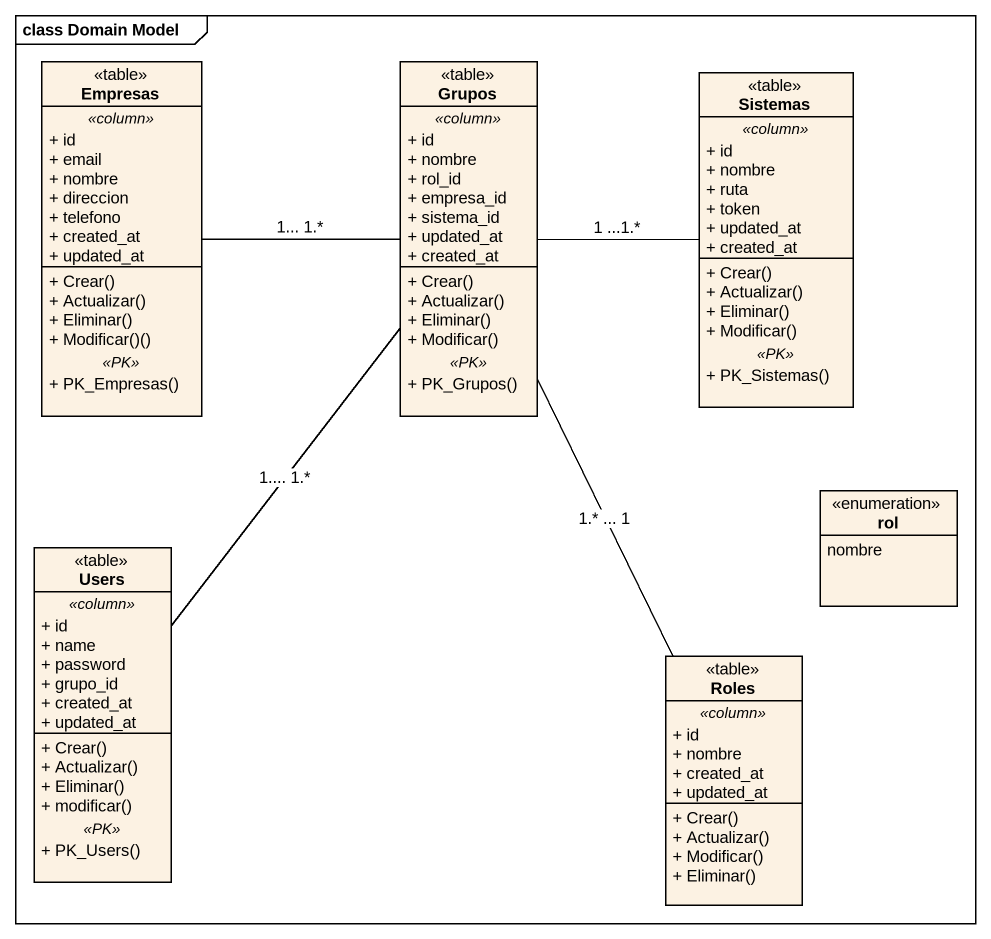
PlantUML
@startuml
mainframe class Domain Model
hide circle
hide empty members
skinparam classAttributeIconSize 0
class Empresas <<table>> {
  .. <<column>> ..
  + id
  + email
  + nombre
  + direccion
  + telefono
  + created_at
  + updated_at
  --
  + Crear()
  + Actualizar()
  + Eliminar()
  + Modificar()()
  .. <<PK>> ..
  + PK_Empresas()
}
class Grupos <<table>> {
  .. <<column>> ..
  + id
  + nombre
  + rol_id
  + empresa_id
  + sistema_id
  + updated_at
  + created_at
  --
  + Crear()
  + Actualizar()
  + Eliminar()
  + Modificar()
  .. <<PK>> ..
  + PK_Grupos()
}
class Sistemas <<table>> {
  .. <<column>> ..
  + id
  + nombre
  + ruta
  + token
  + updated_at
  + created_at
  --
  + Crear()
  + Actualizar()
  + Eliminar()
  + Modificar()
  .. <<PK>> ..
  + PK_Sistemas()
}
enum rol {
  nombre
}
class Users <<table>> {
  .. <<column>> ..
  + id
  + name
  + password
  + grupo_id
  + created_at
  + updated_at
  --
  + Crear()
  + Actualizar()
  + Eliminar()
  + modificar()
  .. <<PK>> ..
  + PK_Users()
}
class Roles <<table>> {
  .. <<column>> ..
  + id
  + nombre
  + created_at
  + updated_at
  --
  + Crear()
  + Actualizar()
  + Modificar()
  + Eliminar()
}
Empresas -right- Grupos : 1... 1.*
Grupos -right- Sistemas : 1 ...1.*
Users -up- Grupos : 1.... 1.*
Roles -up- Grupos : 1.* ... 1
@enduml
